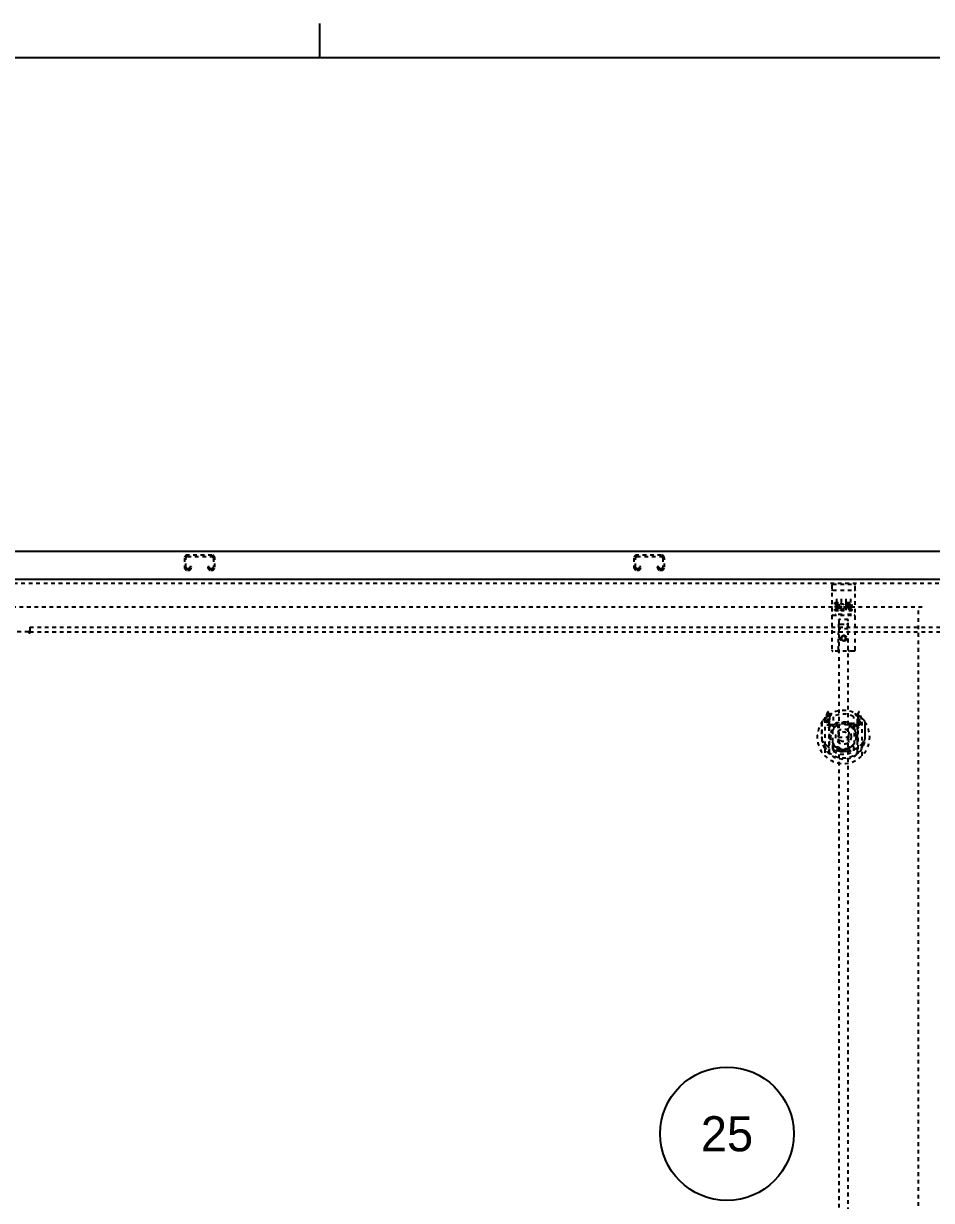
# Model space of a CAD drawing. Header units: inches. Extents: x -15 to 162, y -14 to 102.
# Drawn here: x 47.72 to 71.96, y 70.15 to 101.58 of the extents above; entities that cross this region are included whole.
import ezdxf
from ezdxf.enums import TextEntityAlignment as Align

# ---------------------------------------------------------------- set-up
doc = ezdxf.new("R2010")
doc.units = ezdxf.units.IN
doc.header["$MEASUREMENT"] = 0
doc.linetypes.add('HIDDEN', pattern=[0.2, 0.1, -0.1])
for name, color, linetype in [('ATTRIBUTE', 3, 'Continuous'), ('DEFAULT_2', 8, 'HIDDEN'), ('SECONDARY_OR_LEFT_DOOR_ASSEMBLY', 7, 'Continuous'), ('SUBPANEL', 7, 'Continuous'), ('TITLE BLOCK', 8, 'Continuous')]:
    doc.layers.add(name, color=color, linetype=linetype)

# ---------------------------------------------------------------- blocks, each defined once
blk = doc.blocks.new('*U15')
at = {"layer": 'TITLE BLOCK'}
for p, q in [((13.4764, 0), (13.4764, 0.176)), ((0, 0), (33.98, 0))]:
    blk.add_line(p, q, dxfattribs=at)
at = {"layer": 'ATTRIBUTE'}
for tag, height, p in [('DESDATE', 0.1375, (29.8546, -20.3631)), ('DESCRIPTION1', 0.1375, (29.0295, -20.8944)), ('DESCRIPTION2', 0.1375, (29.0295, -21.1172)), ('SHEET', 0.22, (26.5542, -21.2872)), ('MACHNAME1', 0.1375, (29.0295, -21.6145)), ('DRAWINGNUM', 0.22, (32.3298, -21.6998)), ('MACHNAME2', 0.1375, (29.0295, -21.8373))]:
    blk.add_attdef(tag, text='', height=height, dxfattribs=at).set_placement(p, align=Align.MIDDLE)
blk.add_attdef('TOTAL', text='', height=0.22, dxfattribs=at).set_placement((26.5542, -21.8373), align=Align.MIDDLE_CENTER)
blk = doc.blocks.new('ENCLOSURE')
at = {"color": 7, "linetype": 'Continuous'}
blk.add_line((43.539, 87.491), (104.435, 87.491), dxfattribs=at)
at = {"layer": 'DEFAULT_2', "color": 8, "linetype": 'HIDDEN'}
for p, q in [((52.751, 87.387), (52.098, 87.387)), ((64.751, 87.387), (64.098, 87.387)), ((52.018, 87.307), (52.018, 87.061)), ((52.058, 87.061), (52.058, 87.307)), ((52.098, 87.347), (52.751, 87.347)), ((52.166, 87.075), (52.166, 87.061)), ((52.206, 87.075), (52.166, 87.075)), ((52.206, 87.061), (52.206, 87.075)), ((52.643, 87.075), (52.643, 87.061)), ((52.683, 87.075), (52.643, 87.075)), ((52.683, 87.061), (52.683, 87.075)), ((52.791, 87.307), (52.791, 87.061)), ((52.831, 87.061), (52.831, 87.307)), ((64.018, 87.307), (64.018, 87.061)), ((64.058, 87.061), (64.058, 87.307)), ((64.098, 87.347), (64.751, 87.347)), ((64.166, 87.075), (64.166, 87.061)), ((64.206, 87.075), (64.166, 87.075)), ((64.206, 87.061), (64.206, 87.075)), ((64.643, 87.075), (64.643, 87.061)), ((64.683, 87.075), (64.643, 87.075)), ((64.683, 87.061), (64.683, 87.075)), ((64.791, 87.307), (64.791, 87.061)), ((64.831, 87.061), (64.831, 87.307)), ((52.126, 87.021), (52.098, 87.021)), ((52.098, 86.981), (52.126, 86.981)), ((52.751, 87.021), (52.723, 87.021)), ((52.723, 86.981), (52.751, 86.981)), ((64.126, 87.021), (64.098, 87.021)), ((64.098, 86.981), (64.126, 86.981)), ((64.751, 87.021), (64.723, 87.021)), ((64.723, 86.981), (64.751, 86.981)), ((71.716, 85.991), (45.237, 85.991)), ((71.612, 17.006), (71.612, 85.976))]:
    blk.add_line(p, q, dxfattribs=at)
for centre, radius, start, end in [((52.098, 87.307), 0.08, 90, 180), ((52.751, 87.307), 0.08, 0, 90), ((64.098, 87.307), 0.08, 90, 180), ((64.751, 87.307), 0.08, 0, 90), ((52.098, 87.061), 0.08, 180, 270), ((52.098, 87.307), 0.04, 90, 180), ((52.098, 87.061), 0.04, 180, 270), ((52.126, 87.061), 0.08, 270, 0), ((52.126, 87.061), 0.04, 270, 0), ((52.723, 87.061), 0.08, 180, 270), ((52.723, 87.061), 0.04, 180, 270), ((52.751, 87.307), 0.04, 0, 90), ((52.751, 87.061), 0.08, 270, 0), ((52.751, 87.061), 0.04, 270, 0), ((64.098, 87.061), 0.08, 180, 270), ((64.098, 87.307), 0.04, 90, 180), ((64.098, 87.061), 0.04, 180, 270), ((64.126, 87.061), 0.08, 270, 0), ((64.126, 87.061), 0.04, 270, 0), ((64.723, 87.061), 0.08, 180, 270), ((64.723, 87.061), 0.04, 180, 270), ((64.751, 87.307), 0.04, 0, 90), ((64.751, 87.061), 0.08, 270, 0), ((64.751, 87.061), 0.04, 270, 0)]:
    blk.add_arc(centre, radius, start, end, dxfattribs=at)
at = {"layer": 'SECONDARY_OR_LEFT_DOOR_ASSEMBLY', "color": 3, "linetype": 'Continuous'}
blk.add_line((43.862, 86.741), (72.425, 86.741), dxfattribs=at)
at = {"layer": 'SECONDARY_OR_LEFT_DOOR_ASSEMBLY', "color": 8, "linetype": 'HIDDEN'}
for p, q in [((43.862, 86.637), (72.425, 86.637)), ((69.3, 86.579), (69.3, 84.854)), ((69.316, 86.45), (69.315, 86.45)), ((69.317, 86.45), (69.316, 86.45)), ((69.318, 86.45), (69.317, 86.45)), ((69.319, 86.451), (69.318, 86.45)), ((69.318, 86.45), (69.318, 86.45)), ((69.32, 86.451), (69.319, 86.451)), ((69.321, 86.451), (69.32, 86.451)), ((69.322, 86.451), (69.321, 86.451)), ((69.322, 86.451), (69.322, 86.451)), ((69.323, 86.451), (69.322, 86.451)), ((69.324, 86.451), (69.323, 86.451)), ((69.325, 86.451), (69.324, 86.451)), ((69.326, 86.451), (69.325, 86.451)), ((69.327, 86.451), (69.326, 86.451)), ((69.327, 86.451), (69.327, 86.451)), ((69.328, 86.451), (69.327, 86.451)), ((69.329, 86.451), (69.328, 86.451)), ((69.329, 86.451), (69.895, 86.451)), ((69.33, 86.609), (69.895, 86.609)), ((69.895, 86.451), (69.895, 86.451)), ((69.895, 86.451), (69.896, 86.451)), ((69.896, 86.451), (69.897, 86.451)), ((69.897, 86.451), (69.898, 86.451)), ((69.898, 86.451), (69.899, 86.451)), ((69.899, 86.451), (69.9, 86.451)), ((69.9, 86.451), (69.9, 86.451)), ((69.9, 86.451), (69.901, 86.451)), ((69.901, 86.451), (69.902, 86.451)), ((69.902, 86.451), (69.903, 86.451)), ((69.903, 86.451), (69.904, 86.451)), ((69.904, 86.451), (69.904, 86.451)), ((69.904, 86.451), (69.905, 86.45)), ((69.906, 86.45), (69.907, 86.45)), ((69.907, 86.45), (69.908, 86.45)), ((69.925, 84.854), (69.925, 86.579)), ((69.38, 86.074), (69.38, 86.116)), ((69.38, 86.116), (69.536, 86.116)), ((69.425, 86.218), (69.425, 85.912)), ((69.536, 85.939), (69.536, 86.116)), ((69.55, 86.218), (69.55, 85.912)), ((69.675, 86.218), (69.675, 85.912)), ((69.693, 86.074), (69.693, 86.116)), ((69.693, 86.116), (69.785, 86.116)), ((69.8, 86.218), (69.8, 85.912)), ((69.38, 86.074), (69.494, 86.074)), ((69.38, 85.903), (69.38, 85.945)), ((69.38, 85.945), (69.494, 85.945)), ((69.38, 85.903), (69.536, 85.903)), ((69.402, 85.989), (69.402, 86.031)), ((69.402, 86.031), (69.494, 86.031)), ((69.402, 85.989), (69.494, 85.989)), ((69.494, 86.031), (69.494, 86.074)), ((69.494, 85.945), (69.494, 85.989)), ((69.536, 85.939), (69.549, 85.957)), ((69.536, 85.903), (69.536, 85.915)), ((69.54, 85.913), (69.536, 85.915)), ((69.561, 86.068), (69.544, 86.107)), ((69.693, 86.074), (69.785, 86.074)), ((69.753, 85.989), (69.799, 85.989)), ((69.757, 86.03), (69.785, 86.03)), ((69.757, 85.945), (69.849, 85.945)), ((69.757, 85.903), (69.849, 85.903)), ((69.849, 85.903), (69.849, 85.945)), ((69.33, 85.781), (69.895, 85.781)), ((69.482, 84.854), (69.486, 85.664)), ((69.487, 85.664), (69.486, 85.664)), ((69.487, 85.664), (69.487, 53.662)), ((69.737, 85.664), (69.487, 85.664)), ((69.527, 85.539), (69.697, 85.539)), ((69.737, 53.662), (69.737, 85.664)), ((69.739, 85.664), (69.737, 85.664)), ((69.742, 84.854), (69.739, 85.664)), ((69.74, 85.414), (69.485, 85.414)), ((69.612, 85.236), (69.55, 85.2)), ((69.55, 85.2), (69.55, 85.128)), ((69.55, 85.2), (69.56, 85.194)), ((69.612, 85.224), (69.56, 85.194)), ((69.56, 85.194), (69.56, 85.133)), ((69.612, 85.236), (69.612, 85.224)), ((69.675, 85.2), (69.612, 85.236)), ((69.665, 85.194), (69.612, 85.224)), ((69.675, 85.2), (69.665, 85.194)), ((69.665, 85.133), (69.665, 85.194)), ((69.675, 85.128), (69.675, 85.2)), ((69.55, 85.128), (69.56, 85.133)), ((69.55, 85.128), (69.612, 85.091)), ((69.56, 85.133), (69.612, 85.103)), ((69.612, 85.103), (69.665, 85.133)), ((69.612, 85.091), (69.675, 85.128)), ((69.612, 85.091), (69.612, 85.103)), ((69.675, 85.128), (69.665, 85.133)), ((69.895, 84.824), (69.33, 84.824)), ((69.112, 83.004), (69.112, 82.036)), ((69.187, 83.19), (69.116, 83.014)), ((69.17, 82.999), (69.17, 82.849)), ((69.237, 82.999), (69.17, 82.999)), ((69.178, 82.991), (69.207, 82.945)), ((69.209, 83.11), (69.208, 83.11)), ((69.208, 83.11), (69.208, 83.11)), ((69.208, 83.11), (69.208, 83.11)), ((69.23, 83.106), (69.215, 83.187)), ((69.23, 82.09), (69.23, 83.106)), ((69.237, 83.059), (69.307, 83.168)), ((69.237, 82.115), (69.237, 83.118)), ((69.24, 83.093), (69.24, 82.886)), ((69.337, 83.071), (69.337, 82.819)), ((69.887, 82.819), (69.887, 83.071)), ((69.917, 83.168), (69.987, 83.059)), ((69.985, 82.886), (69.985, 83.093)), ((69.987, 82.115), (69.987, 83.118)), ((70.055, 82.999), (69.987, 82.999)), ((70.009, 83.187), (69.995, 83.106)), ((69.995, 83.106), (69.995, 82.09)), ((70.016, 83.11), (70.012, 83.113)), ((70.017, 82.945), (70.046, 82.991)), ((70.108, 83.014), (70.037, 83.19)), ((70.055, 82.849), (70.055, 82.999)), ((70.112, 82.036), (70.112, 83.004)), ((69.03, 82.908), (69.03, 82.52)), ((69.037, 82.931), (69.037, 82.473)), ((69.17, 82.849), (69.23, 82.849)), ((69.33, 82.848), (69.257, 82.848)), ((69.26, 82.866), (69.325, 82.866)), ((69.33, 82.207), (69.33, 82.838)), ((69.449, 82.864), (69.48, 82.52)), ((69.775, 82.864), (69.745, 82.52)), ((69.967, 82.848), (69.895, 82.848)), ((69.895, 82.838), (69.895, 82.207)), ((69.899, 82.866), (69.965, 82.866)), ((69.995, 82.849), (70.055, 82.849)), ((70.187, 82.931), (70.187, 82.473)), ((70.195, 82.52), (70.195, 82.908)), ((69.03, 82.52), (69.045, 82.52)), ((69.037, 82.473), (69.037, 82.471)), ((69.449, 82.181), (69.48, 82.52)), ((69.48, 82.52), (69.745, 82.52)), ((69.775, 82.181), (69.745, 82.52)), ((70.195, 82.52), (70.18, 82.52)), ((70.187, 82.473), (70.187, 82.471)), ((69.337, 82.257), (69.337, 82.155)), ((69.887, 82.155), (69.887, 82.257))]:
    blk.add_line(p, q, dxfattribs=at)
for points in [[(69.315, 86.45), (69.315, 86.45), (69.315, 86.45), (69.314, 86.45), (69.314, 86.45), (69.314, 86.45), (69.313, 86.45), (69.313, 86.45), (69.313, 86.45), (69.312, 86.45), (69.312, 86.45), (69.312, 86.449), (69.311, 86.449), (69.311, 86.449), (69.311, 86.449), (69.31, 86.449), (69.31, 86.449), (69.31, 86.449), (69.309, 86.449), (69.309, 86.449), (69.309, 86.449), (69.308, 86.449), (69.308, 86.449), (69.308, 86.449), (69.307, 86.449), (69.307, 86.448), (69.307, 86.448), (69.307, 86.448), (69.306, 86.448), (69.306, 86.448), (69.306, 86.448), (69.306, 86.448), (69.305, 86.448), (69.305, 86.448), (69.305, 86.448), (69.305, 86.448), (69.304, 86.448), (69.304, 86.447), (69.304, 86.447), (69.304, 86.447), (69.304, 86.447), (69.303, 86.447), (69.303, 86.447), (69.303, 86.447), (69.303, 86.447), (69.303, 86.447), (69.302, 86.447), (69.302, 86.447), (69.302, 86.446), (69.302, 86.446), (69.302, 86.446), (69.302, 86.446), (69.301, 86.446), (69.301, 86.446), (69.301, 86.446), (69.301, 86.446), (69.301, 86.446), (69.301, 86.446), (69.301, 86.445), (69.301, 86.445), (69.3, 86.445), (69.3, 86.445), (69.3, 86.445), (69.3, 86.445), (69.3, 86.445), (69.3, 86.445), (69.3, 86.445), (69.3, 86.445), (69.3, 86.444), (69.3, 86.444), (69.3, 86.444), (69.3, 86.444), (69.3, 86.444), (69.3, 86.444), (69.3, 86.444), (69.3, 86.444), (69.3, 86.444), (69.3, 86.444)], [(69.905, 86.45), (69.906, 86.45), (69.906, 86.45)], [(69.908, 86.45), (69.909, 86.45), (69.909, 86.45), (69.909, 86.45), (69.91, 86.45), (69.91, 86.45), (69.911, 86.45), (69.911, 86.45), (69.911, 86.45), (69.912, 86.45), (69.912, 86.45), (69.912, 86.45), (69.913, 86.449), (69.913, 86.449), (69.913, 86.449), (69.914, 86.449), (69.914, 86.449), (69.914, 86.449), (69.915, 86.449), (69.915, 86.449), (69.915, 86.449), (69.915, 86.449), (69.916, 86.449), (69.916, 86.449), (69.916, 86.449), (69.917, 86.449), (69.917, 86.448), (69.917, 86.448), (69.918, 86.448), (69.918, 86.448), (69.918, 86.448), (69.918, 86.448), (69.919, 86.448), (69.919, 86.448), (69.919, 86.448), (69.919, 86.448), (69.92, 86.448), (69.92, 86.448), (69.92, 86.447), (69.92, 86.447), (69.92, 86.447), (69.921, 86.447), (69.921, 86.447), (69.921, 86.447), (69.921, 86.447), (69.921, 86.447), (69.922, 86.447), (69.922, 86.447), (69.922, 86.447), (69.922, 86.446), (69.922, 86.446), (69.922, 86.446), (69.923, 86.446), (69.923, 86.446), (69.923, 86.446), (69.923, 86.446), (69.923, 86.446), (69.923, 86.446), (69.923, 86.446), (69.924, 86.445), (69.924, 86.445), (69.924, 86.445), (69.924, 86.445), (69.924, 86.445), (69.924, 86.445), (69.924, 86.445), (69.924, 86.445), (69.924, 86.445), (69.924, 86.445), (69.924, 86.444), (69.924, 86.444), (69.924, 86.444), (69.924, 86.444), (69.925, 86.444), (69.925, 86.444), (69.925, 86.444), (69.925, 86.444), (69.925, 86.444), (69.925, 86.444)], [(69.573, 85.797), (69.401, 85.797), (69.401, 85.797), (69.401, 85.797), (69.4, 85.797), (69.4, 85.797), (69.4, 85.797), (69.4, 85.797), (69.4, 85.797), (69.399, 85.797), (69.399, 85.797), (69.399, 85.797), (69.399, 85.797), (69.399, 85.797), (69.398, 85.797), (69.398, 85.797), (69.398, 85.797), (69.398, 85.797), (69.398, 85.797), (69.398, 85.797), (69.398, 85.797), (69.397, 85.797), (69.397, 85.797), (69.397, 85.797), (69.397, 85.797), (69.397, 85.797), (69.397, 85.797), (69.397, 85.797), (69.396, 85.797), (69.396, 85.798), (69.396, 85.798), (69.396, 85.798), (69.396, 85.798), (69.396, 85.798), (69.396, 85.798), (69.396, 85.798), (69.396, 85.798), (69.395, 85.798), (69.395, 85.798), (69.395, 85.798), (69.395, 85.798), (69.395, 85.798), (69.395, 85.798), (69.395, 85.798), (69.395, 85.798), (69.395, 85.798), (69.395, 85.798)], [(69.58, 85.798), (69.579, 85.798), (69.579, 85.798), (69.579, 85.798), (69.579, 85.798), (69.579, 85.798), (69.579, 85.798), (69.579, 85.798), (69.579, 85.798), (69.579, 85.798), (69.579, 85.798), (69.579, 85.798), (69.578, 85.798), (69.578, 85.798), (69.578, 85.798), (69.578, 85.798), (69.578, 85.798), (69.578, 85.798), (69.578, 85.797), (69.578, 85.797), (69.577, 85.797), (69.577, 85.797), (69.577, 85.797), (69.577, 85.797), (69.577, 85.797), (69.577, 85.797), (69.577, 85.797), (69.576, 85.797), (69.576, 85.797), (69.576, 85.797), (69.576, 85.797), (69.576, 85.797), (69.576, 85.797), (69.575, 85.797), (69.575, 85.797), (69.575, 85.797), (69.575, 85.797), (69.575, 85.797), (69.575, 85.797), (69.574, 85.797), (69.574, 85.797), (69.574, 85.797), (69.574, 85.797), (69.574, 85.797), (69.573, 85.797), (69.573, 85.797), (69.573, 85.797)], [(69.823, 85.797), (69.651, 85.797), (69.651, 85.797), (69.651, 85.797), (69.65, 85.797), (69.65, 85.797), (69.65, 85.797), (69.65, 85.797), (69.65, 85.797), (69.649, 85.797), (69.649, 85.797), (69.649, 85.797), (69.649, 85.797), (69.649, 85.797), (69.648, 85.797), (69.648, 85.797), (69.648, 85.797), (69.648, 85.797), (69.648, 85.797), (69.648, 85.797), (69.648, 85.797), (69.647, 85.797), (69.647, 85.797), (69.647, 85.797), (69.647, 85.797), (69.647, 85.797), (69.647, 85.797), (69.647, 85.797), (69.646, 85.797), (69.646, 85.798), (69.646, 85.798), (69.646, 85.798), (69.646, 85.798), (69.646, 85.798), (69.646, 85.798), (69.646, 85.798), (69.646, 85.798), (69.645, 85.798), (69.645, 85.798), (69.645, 85.798), (69.645, 85.798), (69.645, 85.798), (69.645, 85.798), (69.645, 85.798), (69.645, 85.798), (69.645, 85.798), (69.645, 85.798)], [(69.83, 85.798), (69.829, 85.798), (69.829, 85.798), (69.829, 85.798), (69.829, 85.798), (69.829, 85.798), (69.829, 85.798), (69.829, 85.798), (69.829, 85.798), (69.829, 85.798), (69.829, 85.798), (69.829, 85.798), (69.828, 85.798), (69.828, 85.798), (69.828, 85.798), (69.828, 85.798), (69.828, 85.798), (69.828, 85.798), (69.828, 85.797), (69.828, 85.797), (69.827, 85.797), (69.827, 85.797), (69.827, 85.797), (69.827, 85.797), (69.827, 85.797), (69.827, 85.797), (69.827, 85.797), (69.826, 85.797), (69.826, 85.797), (69.826, 85.797), (69.826, 85.797), (69.826, 85.797), (69.826, 85.797), (69.826, 85.797), (69.825, 85.797), (69.825, 85.797), (69.825, 85.797), (69.825, 85.797), (69.825, 85.797), (69.824, 85.797), (69.824, 85.797), (69.824, 85.797), (69.824, 85.797), (69.824, 85.797), (69.823, 85.797), (69.823, 85.797), (69.823, 85.797)], [(69.08, 82.407), (69.083, 82.401), (69.086, 82.396), (69.089, 82.391), (69.092, 82.387), (69.094, 82.382), (69.097, 82.378), (69.1, 82.374), (69.102, 82.37), (69.105, 82.366), (69.107, 82.363), (69.11, 82.359), (69.112, 82.356), (69.115, 82.353), (69.117, 82.35), (69.119, 82.347), (69.121, 82.344), (69.124, 82.341), (69.126, 82.339), (69.128, 82.336), (69.13, 82.334), (69.132, 82.331), (69.134, 82.329), (69.136, 82.327), (69.138, 82.325), (69.139, 82.323), (69.141, 82.321), (69.143, 82.319), (69.145, 82.317), (69.147, 82.315), (69.148, 82.314), (69.15, 82.312), (69.152, 82.31), (69.153, 82.309), (69.155, 82.308), (69.156, 82.306), (69.158, 82.305)], [(70.066, 82.305), (70.068, 82.306), (70.069, 82.308), (70.071, 82.309), (70.073, 82.31), (70.074, 82.312), (70.076, 82.314), (70.078, 82.315), (70.079, 82.317), (70.081, 82.319), (70.083, 82.321), (70.085, 82.323), (70.087, 82.325), (70.088, 82.327), (70.09, 82.329), (70.092, 82.331), (70.094, 82.334), (70.096, 82.336), (70.098, 82.339), (70.101, 82.341), (70.103, 82.344), (70.105, 82.347), (70.107, 82.35), (70.11, 82.353), (70.112, 82.356), (70.114, 82.359), (70.117, 82.363), (70.119, 82.366), (70.122, 82.37), (70.124, 82.374), (70.127, 82.378), (70.13, 82.382), (70.133, 82.387), (70.135, 82.391), (70.138, 82.396), (70.141, 82.401), (70.145, 82.407)], [(69.8, 82.163), (69.795, 82.162), (69.789, 82.16), (69.784, 82.159), (69.778, 82.158), (69.773, 82.156), (69.767, 82.155), (69.762, 82.154), (69.757, 82.153), (69.751, 82.151), (69.746, 82.15), (69.74, 82.149), (69.735, 82.148), (69.729, 82.147), (69.724, 82.146), (69.718, 82.146), (69.712, 82.145), (69.707, 82.144), (69.701, 82.143), (69.696, 82.142), (69.69, 82.142), (69.685, 82.141), (69.679, 82.141), (69.674, 82.14), (69.668, 82.14), (69.662, 82.139), (69.657, 82.139), (69.651, 82.139), (69.646, 82.138), (69.64, 82.138), (69.634, 82.138), (69.629, 82.138), (69.623, 82.138), (69.618, 82.137), (69.612, 82.137), (69.606, 82.137), (69.601, 82.138), (69.595, 82.138), (69.59, 82.138), (69.584, 82.138), (69.579, 82.138), (69.573, 82.139), (69.567, 82.139), (69.562, 82.139), (69.556, 82.14), (69.551, 82.14), (69.545, 82.141), (69.539, 82.141), (69.534, 82.142), (69.528, 82.142), (69.523, 82.143), (69.517, 82.144), (69.512, 82.145), (69.506, 82.146), (69.501, 82.146), (69.495, 82.147), (69.49, 82.148), (69.484, 82.149), (69.479, 82.15), (69.473, 82.151), (69.468, 82.153), (69.462, 82.154), (69.457, 82.155), (69.451, 82.156), (69.446, 82.158), (69.44, 82.159), (69.435, 82.16), (69.43, 82.162), (69.424, 82.163)]]:
    blk.add_lwpolyline(points, dxfattribs=at)
for centre, radius in [((69.612, 85.164), 0.085), ((69.612, 85.164), 0.0845), ((69.612, 82.538), 0.35), ((69.612, 82.538), 0.335), ((69.612, 82.538), 0.205), ((69.612, 82.538), 0.133)]:
    blk.add_circle(centre, radius, dxfattribs=at)
for centre, radius, start, end in [((69.33, 86.579), 0.03, 90, 180), ((69.895, 86.579), 0.03, 0, 90), ((69.586, 86.009), 0.107, 244.2636, 113.4027), ((69.785, 86.052), 0.0644, 282.2995, 90.0775), ((69.586, 86.009), 0.0639, 234.8895, 113.4026), ((69.757, 85.966), 0.0635, 90, 270), ((69.757, 85.967), 0.0219, 100.307, 270), ((69.785, 86.052), 0.0219, 269.9011, 90), ((69.33, 85.751), 0.03, 90, 180), ((69.527, 85.624), 0.04, 90, 180), ((69.527, 85.579), 0.04, 180, 270), ((69.697, 85.624), 0.04, 0, 90), ((69.697, 85.579), 0.04, 270, 360), ((69.895, 85.751), 0.03, 0, 90), ((69.33, 84.854), 0.03, 180, 270), ((69.452, 84.854), 0.03, 270, 360), ((69.772, 84.854), 0.03, 180, 270), ((69.895, 84.854), 0.03, 270, 0), ((69.612, 82.52), 0.7, 125.5126, 54.4874), ((69.612, 82.538), 0.7, 35.2961, 144.7039), ((69.127, 83.004), 0.015, 135.0748, 180), ((69.182, 82.994), 0.005, 90, 212.6792), ((69.201, 83.184), 0.015, 10, 158.1959), ((69.217, 83.073), 0.02, 0, 125.5126), ((69.22, 83.093), 0.02, 0, 125.2543), ((69.257, 83.118), 0.02, 121.4688, 179.9992), ((69.612, 82.538), 0.6, 62.7204, 117.2796), ((69.967, 83.118), 0.02, 0, 58.5295), ((70.005, 83.093), 0.02, 54.7457, 180), ((70.007, 83.073), 0.02, 54.4874, 180), ((70.024, 83.184), 0.015, 21.8041, 170), ((70.042, 82.994), 0.005, 327.3208, 90), ((70.097, 83.004), 0.015, 0, 44.9252), ((69.057, 82.931), 0.02, 144.7039, 180), ((69.612, 82.207), 0.7, 53.2319, 126.7681), ((69.049, 82.844), 0.188, 0, 32.6792), ((69.257, 82.868), 0.02, 180, 270), ((69.26, 82.886), 0.02, 180, 270), ((69.325, 82.886), 0.02, 270, 293.464), ((69.345, 82.838), 0.015, 112.9863, 180), ((69.612, 82.225), 0.7, 66.536, 113.464), ((69.367, 82.819), 0.03, 180, 311.1261), ((69.612, 82.538), 0.343, 48.8739, 131.1261), ((69.429, 82.862), 0.02, 5.0796, 105.6131), ((69.795, 82.862), 0.02, 74.3869, 174.9204), ((69.857, 82.819), 0.03, 228.8739, 0), ((69.88, 82.838), 0.015, 0, 67.0137), ((69.899, 82.886), 0.02, 246.536, 270), ((69.965, 82.886), 0.02, 270, 0), ((69.967, 82.868), 0.02, 270, 0), ((70.175, 82.844), 0.188, 147.3208, 180), ((70.167, 82.931), 0.02, 0, 35.2961), ((69.612, 82.522), 0.583, 180.2464, 359.7536), ((69.057, 82.473), 0.02, 180, 187.6622), ((69.612, 82.548), 0.58, 187.6622, 352.3378), ((70.167, 82.473), 0.02, 352.3378, 0), ((69.127, 82.036), 0.015, 180, 224.9252), ((69.612, 82.837), 0.7, 229.529, 310.471), ((69.245, 82.09), 0.015, 180, 229.6413), ((69.257, 82.115), 0.02, 180, 230.6594), ((69.345, 82.207), 0.015, 180, 247.0137), ((69.367, 82.257), 0.03, 48.8739, 180), ((69.612, 82.548), 0.48, 235.0461, 304.9539), ((69.612, 82.538), 0.343, 228.8739, 311.1261), ((69.43, 82.182), 0.02, 254.4248, 354.9204), ((69.795, 82.182), 0.02, 185.0796, 285.5752), ((69.857, 82.257), 0.03, 0, 131.1261), ((69.88, 82.207), 0.015, 292.9863, 0), ((69.967, 82.115), 0.02, 309.3378, 359.9984), ((69.98, 82.09), 0.015, 310.3587, 0), ((70.097, 82.036), 0.015, 315.0748, 0)]:
    blk.add_arc(centre, radius, start, end, dxfattribs=at)
at = {"layer": 'SUBPANEL', "color": 8, "linetype": 'HIDDEN'}
for p, q in [((47.858, 85.335), (46.268, 85.335)), ((47.876, 85.354), (47.87, 85.348)), ((47.893, 85.46), (47.893, 85.374)), ((47.893, 85.46), (99.831, 85.46)), ((47.893, 85.294), (47.893, 85.374)), ((47.893, 85.335), (99.831, 85.335))]:
    blk.add_line(p, q, dxfattribs=at)
for points in [[(47.87, 85.348), (47.868, 85.346), (47.866, 85.344), (47.864, 85.342), (47.863, 85.34), (47.861, 85.338), (47.859, 85.337), (47.858, 85.335)], [(47.871, 85.316), (47.868, 85.32), (47.867, 85.323), (47.865, 85.325), (47.864, 85.327), (47.862, 85.33), (47.861, 85.332), (47.859, 85.334), (47.858, 85.335)], [(47.893, 85.294), (47.892, 85.295), (47.89, 85.296), (47.888, 85.297), (47.887, 85.298), (47.885, 85.299), (47.883, 85.3), (47.882, 85.301), (47.88, 85.303), (47.879, 85.304), (47.878, 85.306), (47.876, 85.308), (47.875, 85.31), (47.874, 85.312), (47.872, 85.314), (47.871, 85.316)], [(47.893, 85.374), (47.892, 85.372), (47.89, 85.369), (47.889, 85.367), (47.887, 85.365), (47.885, 85.364), (47.884, 85.362), (47.882, 85.36), (47.881, 85.359), (47.879, 85.357), (47.878, 85.355), (47.876, 85.354)]]:
    blk.add_lwpolyline(points, dxfattribs=at)

msp = doc.modelspace()

# ---------------------------------------------------------------- linework, layer by layer
at = {"linetype": 'Continuous'}
msp.add_circle((66.503, 71.934), 1.781, dxfattribs=at)

# ---------------------------------------------------------------- block references
at = {"xscale": 5.150152606739742, "yscale": 5.150152606739742, "zscale": 5.150152606739742}
msp.add_blockref('*U15', (-13.771, 100.673), dxfattribs=at)
msp.add_blockref('ENCLOSURE', (0, 0))

# ---------------------------------------------------------------- texts
at = {"linetype": 'Continuous'}
msp.add_text('25', height=0.9374, dxfattribs=at).set_placement((66.503, 71.934), align=Align.MIDDLE)

doc.saveas('drawing.dxf')
